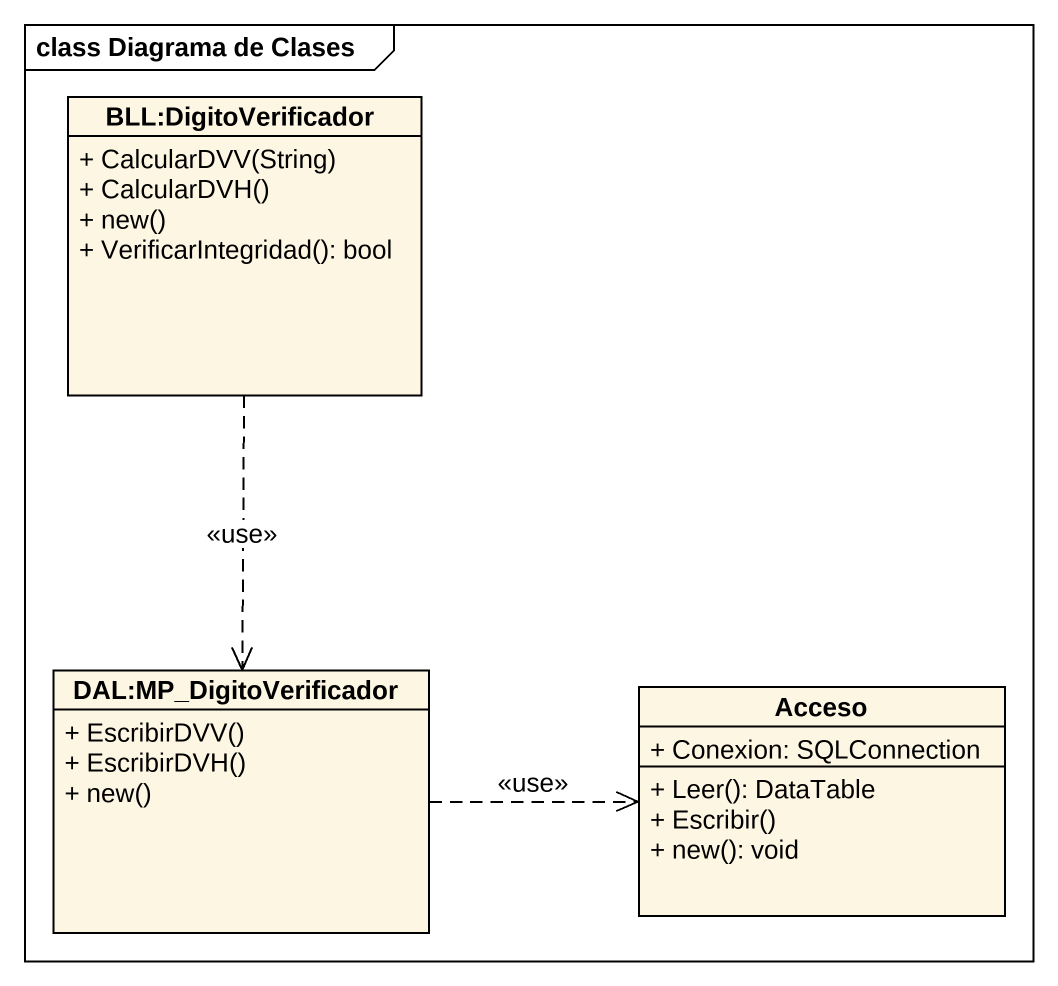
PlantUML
@startuml
mainframe class Diagrama de Clases
hide circle
hide empty members
skinparam classAttributeIconSize 0
class "BLL:DigitoVerificador" as BLL_DigitoVerificador {
  + CalcularDVV(String)
  + CalcularDVH()
  + new()
  + VerificarIntegridad(): bool
}
class "DAL:MP_DigitoVerificador" as DAL_MP_DigitoVerificador {
  + EscribirDVV()
  + EscribirDVH()
  + new()
}
class Acceso {
  + Conexion: SQLConnection
  + Leer(): DataTable
  + Escribir()
  + new(): void
}
BLL_DigitoVerificador ..> DAL_MP_DigitoVerificador : <<use>>
DAL_MP_DigitoVerificador .right.> Acceso : <<use>>
@enduml
